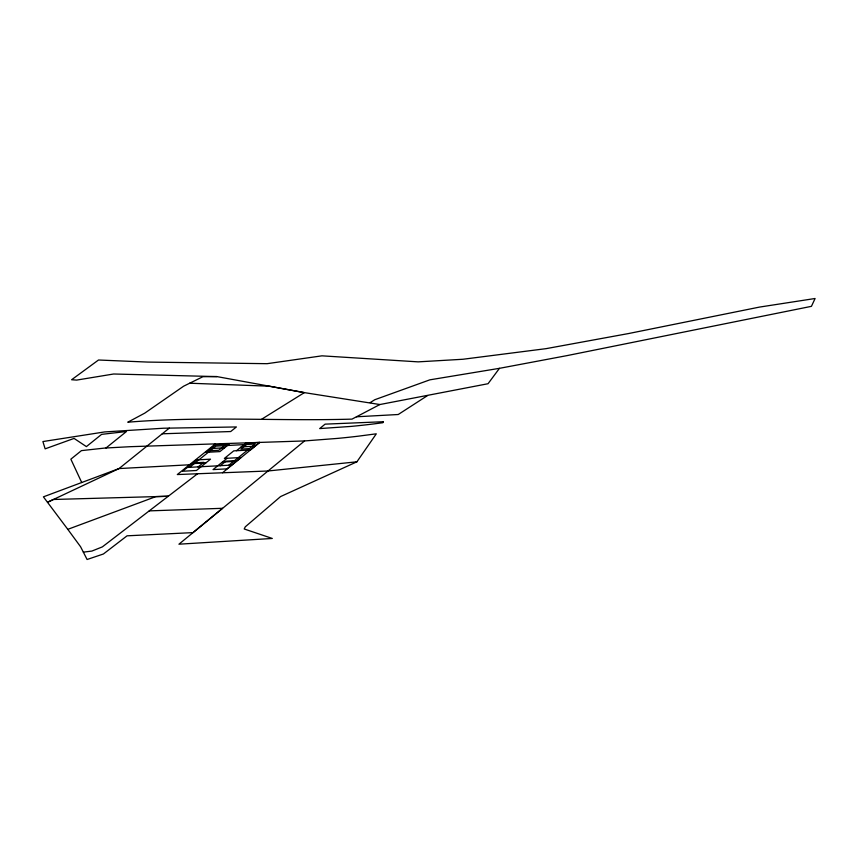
<?xml version="1.0" encoding="UTF-8"?>
<svg xmlns="http://www.w3.org/2000/svg" width="858" height="858" viewBox="0 0 858 858"><rect width="100%" height="100%" fill="white"/><g stroke="black" fill="none" stroke-linecap="round" stroke-linejoin="round"><path stroke-width="1.29" d="M304.579 440.937L178.936 544.197L272.297 538.459L244.219 528.989L245.259 526.844L280.598 496.557L356.907 461.808L376.308 433.816L358.515 436.154A402.917 128.518 -18.1 0 1 337.548 438.395L304.579 440.937L130.33 446.686L104.923 448.048L81.446 450.622L70.86 459.169L81.725 482.518M216.892 376.598L113.621 374.002L76.662 380.094L71.611 379.74L98.509 360.006L147.823 362.087L267.085 363.685L321.964 355.834L418.157 361.861L462.977 359.255L546.053 348.659L628.592 333.537L759.491 307.089L815.1 298.498L811.432 306.338L566.945 355.63L499.453 368.329L488.052 383.719L379.869 404.536L351.995 419.122C277.241 421.267 202.467 416.023 127.767 422.211L144.734 413.159L183.633 386.197L202.917 376.705L216.892 376.587L304.354 392.621L379.869 404.536M222.554 472.769L259.706 442.417L245.871 443.157L236.497 450.707M105.995 447.994L126.448 431.52L101.609 434.363L86.401 446.61L74.067 438.417L45.142 448.852L42.9 441.559L104.644 431.928L163.481 428.228L236.4 426.952L230.705 431.542L162.269 433.794M215.379 443.886L177.316 474.549L267.835 470.999L356.907 461.808M189.511 467.428L215.969 446.117L255.169 444.015L228.7 465.326M198.037 466.977L203.764 462.365L195.238 462.816M224.496 445.656L218.769 450.268L210.242 450.729M227.113 458.269L213.041 469.605L226.877 468.865L240.948 457.529L224.378 458.419L233.751 450.858L250.332 449.967L259.706 442.417M220.174 465.787L225.901 461.175L234.427 460.714M246.632 444.476L240.905 449.088L249.442 448.627M169.316 428.121L119.037 468.565L47.48 502.284L53.421 499.485L168.254 496.256L155.877 496.61L67.793 529.343L43.404 496.846L119.037 468.565L189.425 464.789M197.565 473.755L102.349 546.889L91.849 551.083L83.344 552.134L80.577 546.739L67.793 529.343M427.52 395.581L398.23 414.511L356.467 416.784M370.195 402.606L374.742 399.742L429.858 379.837L499.453 368.329M261.69 419.208L304.354 392.621L269.187 386.186L189.682 383.215M210.746 448.562L224.582 447.822M241.184 446.932L255.019 446.192M191.988 463.674L205.823 462.934M222.426 462.044L236.261 461.304M187.291 467.46L231.563 465.079M149.217 510.885L222.533 508.301L193.007 532.614L127.059 535.821L103.41 553.989L87.087 559.502L83.344 552.134M383.365 421.728L382.872 422.715L374.195 423.863A377.767 120.495 -18.1 0 1 350.697 426.437L319.68 428.582L325.107 424.142L383.365 421.728M196.675 459.899L182.604 471.235L196.439 470.495L210.51 459.159L196.675 459.899M215.444 444.787L206.059 452.348L219.895 451.598L229.279 444.047L215.444 444.787"/></g></svg>
